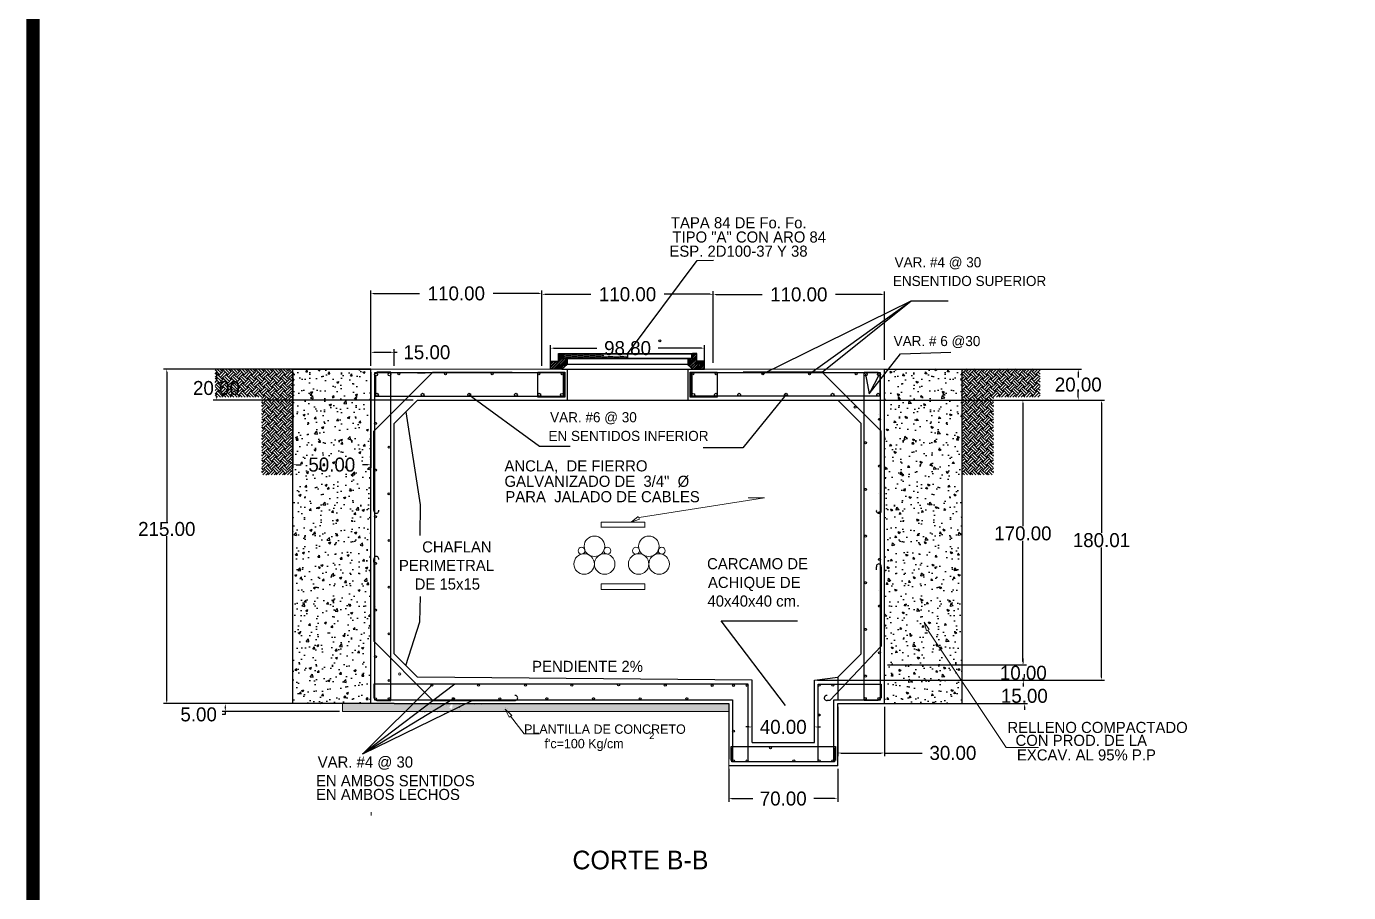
# Model space of a CAD drawing. Header units: centimetres. Extents: x 899 to 5239, y -57 to 4778.
# Drawn here: x 1956 to 2805, y 944 to 1501 of the extents above; entities that cross this region are included whole.
import ezdxf

# ---------------------------------------------------------------- set-up
doc = ezdxf.new("R2010")
doc.units = ezdxf.units.CM
doc.header["$LTSCALE"] = 10
doc.header["$MEASUREMENT"] = 0
doc.layers.get('0').update_dxf_attribs({"linetype": 'CONTINUOUS'})
doc.layers.get('DEFPOINTS').update_dxf_attribs({"color": 2, "linetype": 'CONTINUOUS'})
for name, color, linetype in [('CABLES Y VARILLAS', 7, 'CONTINUOUS'), ('concreto', 7, 'CONTINUOUS'), ('DIM', 7, 'CONTINUOUS'), ('Ductos', 30, 'CONTINUOUS'), ('HERRAJE', 13, 'CONTINUOUS'), ('MARCO', 7, 'CONTINUOUS'), ('REGISTRO', 1, 'CONTINUOUS'), ('TAPA', 120, 'CONTINUOUS'), ('TEXTOS', 7, 'CONTINUOUS'), ('TIERRA', 34, 'CONTINUOUS'), ('VARILLAS', 30, 'CONTINUOUS')]:
    doc.layers.add(name, color=color, linetype=linetype)
doc.styles.get("Standard").update_dxf_attribs({"font": ''})
doc.styles.get('Standard').set_extended_font_data('Zurich Ex BT')
doc.dimstyles.get("Standard").update_dxf_attribs({"dimtxt": 9, "dimasz": 2, "dimexe": 2, "dimexo": 2, "dimgap": 0.09, "dimtad": 0, "dimtih": 1, "dimtoh": 1, "dimzin": 0, "dimdsep": 46, "dimtxsty": 'Standard', "dimcen": 0.09, "dimadec": 0, "dimazin": 0, "dimtfac": 1, "dimtofl": 0, "dimtmove": 0, "dimatfit": 3, "dimfxl": 0, "dimtolj": 1, "dimtzin": 0, "dimarcsym": 0})
pattern_1 = [(45, (1615.373, 1137.9528), (-0.8838835, 0.8838835), []), (45, (1615.373, 1138.5778), (-0.8838835, 0.8838835), [])]

# ---------------------------------------------------------------- blocks, each defined once
blk = doc.blocks.new('_ClosedBlank')
at = {"color": 0, "linetype": 'ByBlock', "lineweight": -2}
for p, q in [((-1, 0.17), (0, 0)), ((-1, 0.17), (-1, -0.17)), ((0, 0), (-1, -0.17))]:
    blk.add_line(p, q, dxfattribs=at)
blk = doc.blocks.new('*D30')
at = {"layer": 'DEFPOINTS', "color": 0}
for p in [(2077.93, 1280.24), (2177.06, 1280.24), (2206.25, 1260.25)]:
    blk.add_point(p, dxfattribs=at)
at = {"layer": 'DIM', "color": 0, "lineweight": -2}
for p, q in [((2175.06, 1280.24), (2075.93, 1280.24)), ((2077.93, 1278.24), (2077.93, 1272.69)), ((2204.25, 1260.25), (2075.93, 1260.25)), ((2077.93, 1262.25), (2077.93, 1263.36))]:
    blk.add_line(p, q, dxfattribs=at)
at = {"layer": 'DIM', "color": 0}
for points in [[(2077.6, 1278.24), (2078.27, 1278.24), (2077.93, 1280.24)], [(2077.6, 1262.25), (2078.27, 1262.25), (2077.93, 1260.25)]]:
    blk.add_solid(points, dxfattribs=at)
at = {"layer": 'DIM', "color": 0, "insert": (2077.93, 1268.03), "char_height": 9, "attachment_point": 5}
blk.add_mtext('\\A1;20.00', dxfattribs=at)
blk = doc.blocks.new('*D31')
at = {"layer": 'DEFPOINTS', "color": 0}
for p in [(2158.96, 1065.24), (2083.62, 1060.24), (2158.96, 1060.24)]:
    blk.add_point(p, dxfattribs=at)
at = {"layer": 'DIM', "color": 0, "lineweight": -2}
for p, q in [((2156.96, 1065.24), (2081.62, 1065.24)), ((2083.62, 1063.24), (2083.62, 1062.24)), ((2156.96, 1060.24), (2081.62, 1060.24)), ((2083.62, 1058.24), (2081.62, 1058.24)), ((2083.62, 1060.24), (2083.62, 1058.24))]:
    blk.add_line(p, q, dxfattribs=at)
at = {"layer": 'DIM', "color": 0}
for points in [[(2083.28, 1063.24), (2083.95, 1063.24), (2083.62, 1065.24)], [(2083.28, 1062.24), (2083.95, 1062.24), (2083.62, 1060.24)]]:
    blk.add_solid(points, dxfattribs=at)
at = {"layer": 'DIM', "color": 0, "insert": (2066.5, 1058.24), "char_height": 9, "attachment_point": 5}
blk.add_mtext('\\A1;5.00', dxfattribs=at)
blk = doc.blocks.new('*D32')
at = {"layer": 'DEFPOINTS', "color": 0}
for p in [(2127.06, 1280.24), (2177.06, 1280.24), (2177.06, 1218.78)]:
    blk.add_point(p, dxfattribs=at)
at = {"layer": 'DIM', "color": 0, "lineweight": -2}
for p, q in [((2127.06, 1278.24), (2127.06, 1216.78)), ((2177.06, 1278.24), (2177.06, 1216.78)), ((2129.06, 1218.78), (2132.43, 1218.78)), ((2175.06, 1218.78), (2171.69, 1218.78))]:
    blk.add_line(p, q, dxfattribs=at)
at = {"layer": 'DIM', "color": 0}
for points in [[(2129.06, 1219.11), (2129.06, 1218.44), (2127.06, 1218.78)], [(2175.06, 1219.11), (2175.06, 1218.44), (2177.06, 1218.78)]]:
    blk.add_solid(points, dxfattribs=at)
at = {"layer": 'DIM', "color": 0, "insert": (2152.06, 1218.78), "char_height": 9, "attachment_point": 5}
blk.add_mtext('\\A1;50.00', dxfattribs=at)
blk = doc.blocks.new('*D33')
at = {"layer": 'DEFPOINTS', "color": 0}
for p in [(2192.06, 1291.03), (2177.06, 1280.24), (2192.06, 1280.24)]:
    blk.add_point(p, dxfattribs=at)
at = {"layer": 'DIM', "color": 0, "lineweight": -2}
for p, q in [((2177.06, 1282.24), (2177.06, 1293.03)), ((2192.06, 1282.24), (2192.06, 1293.03)), ((2179.06, 1291.03), (2190.06, 1291.03)), ((2192.06, 1291.03), (2194.06, 1291.03))]:
    blk.add_line(p, q, dxfattribs=at)
at = {"layer": 'DIM', "color": 0}
for points in [[(2179.06, 1291.36), (2179.06, 1290.7), (2177.06, 1291.03)], [(2190.06, 1291.36), (2190.06, 1290.7), (2192.06, 1291.03)]]:
    blk.add_solid(points, dxfattribs=at)
at = {"layer": 'DIM', "color": 0, "insert": (2213.12, 1291.03), "char_height": 9, "attachment_point": 5}
blk.add_mtext('\\A1;15.00', dxfattribs=at)
blk = doc.blocks.new('*D34')
at = {"layer": 'DEFPOINTS', "color": 0}
for p in [(2407.06, 1025.24), (2477.06, 1025.24), (2477.06, 1004.14)]:
    blk.add_point(p, dxfattribs=at)
at = {"layer": 'DIM', "color": 0, "lineweight": -2}
for p, q in [((2407.06, 1023.24), (2407.06, 1002.14)), ((2477.06, 1023.24), (2477.06, 1002.14)), ((2409.06, 1004.14), (2422.48, 1004.14)), ((2475.06, 1004.14), (2461.63, 1004.14))]:
    blk.add_line(p, q, dxfattribs=at)
at = {"layer": 'DIM', "color": 0}
for points in [[(2409.06, 1004.48), (2409.06, 1003.81), (2407.06, 1004.14)], [(2475.06, 1004.48), (2475.06, 1003.81), (2477.06, 1004.14)]]:
    blk.add_solid(points, dxfattribs=at)
at = {"layer": 'DIM', "color": 0, "insert": (2442.06, 1004.14), "char_height": 9, "attachment_point": 5}
blk.add_mtext('\\A1;70.00', dxfattribs=at)
blk = doc.blocks.new('*D35')
at = {"layer": 'DEFPOINTS', "color": 0}
for p in [(2477.06, 1065.24), (2507.06, 1065.24), (2477.06, 1033.46)]:
    blk.add_point(p, dxfattribs=at)
at = {"layer": 'DIM', "color": 0, "lineweight": -2}
for p, q in [((2477.06, 1063.24), (2477.06, 1031.46)), ((2507.06, 1063.24), (2507.06, 1031.46)), ((2479.06, 1033.46), (2505.06, 1033.46)), ((2507.06, 1033.46), (2531.36, 1033.46))]:
    blk.add_line(p, q, dxfattribs=at)
at = {"layer": 'DIM', "color": 0}
for points in [[(2479.06, 1033.8), (2479.06, 1033.13), (2477.06, 1033.46)], [(2505.06, 1033.8), (2505.06, 1033.13), (2507.06, 1033.46)]]:
    blk.add_solid(points, dxfattribs=at)
at = {"layer": 'DIM', "color": 0, "insert": (2551.07, 1033.46), "char_height": 9, "attachment_point": 5}
blk.add_mtext('\\A1;30.00', dxfattribs=at)
blk = doc.blocks.new('*D36')
at = {"layer": 'DEFPOINTS', "color": 0}
for p in [(2287.06, 1328.86), (2177.06, 1280.24), (2287.06, 1280.24)]:
    blk.add_point(p, dxfattribs=at)
at = {"layer": 'DIM', "color": 0, "lineweight": -2}
for p, q in [((2177.06, 1282.24), (2177.06, 1330.86)), ((2179.06, 1328.86), (2208.48, 1328.86)), ((2285.06, 1328.86), (2255.63, 1328.86)), ((2287.06, 1282.24), (2287.06, 1330.86))]:
    blk.add_line(p, q, dxfattribs=at)
at = {"layer": 'DIM', "color": 0}
for points in [[(2179.06, 1329.2), (2179.06, 1328.53), (2177.06, 1328.86)], [(2285.06, 1329.2), (2285.06, 1328.53), (2287.06, 1328.86)]]:
    blk.add_solid(points, dxfattribs=at)
at = {"layer": 'DIM', "color": 0, "insert": (2232.06, 1328.86), "char_height": 9, "attachment_point": 5}
blk.add_mtext('\\A1;110.00', dxfattribs=at)
blk = doc.blocks.new('*D37')
at = {"layer": 'DEFPOINTS', "color": 0}
for p in [(2507.06, 1280.24), (2473.88, 1260.25), (2631.6, 1260.25)]:
    blk.add_point(p, dxfattribs=at)
at = {"layer": 'DIM', "color": 0, "lineweight": -2}
for p, q in [((2509.06, 1280.24), (2633.6, 1280.24)), ((2631.6, 1278.24), (2631.6, 1274.91)), ((2631.6, 1262.25), (2631.6, 1265.58)), ((2475.88, 1260.25), (2633.6, 1260.25))]:
    blk.add_line(p, q, dxfattribs=at)
at = {"layer": 'DIM', "color": 0}
for points in [[(2631.27, 1278.24), (2631.94, 1278.24), (2631.6, 1280.24)], [(2631.27, 1262.25), (2631.94, 1262.25), (2631.6, 1260.25)]]:
    blk.add_solid(points, dxfattribs=at)
at = {"layer": 'DIM', "color": 0, "insert": (2631.6, 1270.25), "char_height": 9, "attachment_point": 5}
blk.add_mtext('\\A1;20.00', dxfattribs=at)
blk = doc.blocks.new('*D38')
at = {"layer": 'DEFPOINTS', "color": 0}
for p in [(2177.06, 1280.24), (2046.04, 1065.24), (2177.06, 1065.24)]:
    blk.add_point(p, dxfattribs=at)
at = {"layer": 'DIM', "color": 0, "lineweight": -2}
for p, q in [((2175.06, 1280.24), (2044.04, 1280.24)), ((2046.04, 1278.24), (2046.04, 1182.08)), ((2046.04, 1067.24), (2046.04, 1172.74)), ((2175.06, 1065.24), (2044.04, 1065.24))]:
    blk.add_line(p, q, dxfattribs=at)
at = {"layer": 'DIM', "color": 0}
for points in [[(2045.71, 1278.24), (2046.38, 1278.24), (2046.04, 1280.24)], [(2045.71, 1067.24), (2046.38, 1067.24), (2046.04, 1065.24)]]:
    blk.add_solid(points, dxfattribs=at)
at = {"layer": 'DIM', "color": 0, "insert": (2046.04, 1177.41), "char_height": 9, "attachment_point": 5}
blk.add_mtext('\\A1;215.00', dxfattribs=at)
blk = doc.blocks.new('*D43')
at = {"layer": 'DEFPOINTS', "color": 0}
for p in [(2462.06, 1050.2), (2422.06, 1040.24), (2462.06, 1040.24)]:
    blk.add_point(p, dxfattribs=at)
at = {"layer": 'DIM', "color": 0, "lineweight": -2}
for p, q in [((2420.06, 1050.2), (2418.06, 1050.2)), ((2422.06, 1042.24), (2422.06, 1052.2)), ((2462.06, 1042.24), (2462.06, 1052.2)), ((2464.06, 1050.2), (2466.06, 1050.2))]:
    blk.add_line(p, q, dxfattribs=at)
at = {"layer": 'DIM', "color": 0}
for points in [[(2420.06, 1050.53), (2420.06, 1049.86), (2422.06, 1050.2)], [(2464.06, 1050.53), (2464.06, 1049.86), (2462.06, 1050.2)]]:
    blk.add_solid(points, dxfattribs=at)
at = {"layer": 'DIM', "color": 0, "insert": (2442.06, 1050.2), "char_height": 9, "attachment_point": 5}
blk.add_mtext('\\A1;40.00', dxfattribs=at)
blk = doc.blocks.new('*D45')
at = {"layer": 'DEFPOINTS', "color": 0}
for p in [(2391.46, 1293.7), (2292.66, 1280.24), (2391.46, 1280.24)]:
    blk.add_point(p, dxfattribs=at)
at = {"layer": 'DIM', "color": 0, "lineweight": -2}
for p, q in [((2292.66, 1282.24), (2292.66, 1295.7)), ((2294.66, 1293.7), (2322.39, 1293.7)), ((2389.46, 1293.7), (2361.72, 1293.7)), ((2391.46, 1282.24), (2391.46, 1295.7))]:
    blk.add_line(p, q, dxfattribs=at)
at = {"layer": 'DIM', "color": 0}
for points in [[(2294.66, 1294.03), (2294.66, 1293.36), (2292.66, 1293.7)], [(2389.46, 1294.03), (2389.46, 1293.36), (2391.46, 1293.7)]]:
    blk.add_solid(points, dxfattribs=at)
at = {"layer": 'DIM', "color": 0, "insert": (2342.06, 1293.7), "char_height": 9, "attachment_point": 5}
blk.add_mtext('\\A1;98.80', dxfattribs=at)
blk = doc.blocks.new('*D52')
at = {"layer": 'DEFPOINTS', "color": 0}
for p in [(2397.06, 1328.32), (2287.06, 1282.24), (2397.06, 1282.24)]:
    blk.add_point(p, dxfattribs=at)
at = {"layer": 'DIM', "color": 0, "lineweight": -2}
for p, q in [((2287.06, 1284.24), (2287.06, 1330.32)), ((2289.06, 1328.32), (2318.48, 1328.32)), ((2395.06, 1328.32), (2365.63, 1328.32)), ((2397.06, 1284.24), (2397.06, 1330.32))]:
    blk.add_line(p, q, dxfattribs=at)
at = {"layer": 'DIM', "color": 0}
for points in [[(2289.06, 1328.66), (2289.06, 1327.99), (2287.06, 1328.32)], [(2395.06, 1328.66), (2395.06, 1327.99), (2397.06, 1328.32)]]:
    blk.add_solid(points, dxfattribs=at)
at = {"layer": 'DIM', "color": 0, "insert": (2342.06, 1328.32), "char_height": 9, "attachment_point": 5}
blk.add_mtext('\\A1;110.00', dxfattribs=at)
blk = doc.blocks.new('*D53')
at = {"layer": 'DEFPOINTS', "color": 0}
for p in [(2507.06, 1328.22), (2397.06, 1284.24), (2507.06, 1284.24)]:
    blk.add_point(p, dxfattribs=at)
at = {"layer": 'DIM', "color": 0, "lineweight": -2}
for p, q in [((2397.06, 1286.24), (2397.06, 1330.22)), ((2399.06, 1328.22), (2428.48, 1328.22)), ((2505.06, 1328.22), (2475.63, 1328.22)), ((2507.06, 1286.24), (2507.06, 1330.22))]:
    blk.add_line(p, q, dxfattribs=at)
at = {"layer": 'DIM', "color": 0}
for points in [[(2399.06, 1328.55), (2399.06, 1327.88), (2397.06, 1328.22)], [(2505.06, 1328.55), (2505.06, 1327.88), (2507.06, 1328.22)]]:
    blk.add_solid(points, dxfattribs=at)
at = {"layer": 'DIM', "color": 0, "insert": (2452.06, 1328.22), "char_height": 9, "attachment_point": 5}
blk.add_mtext('\\A1;110.00', dxfattribs=at)
blk = doc.blocks.new('*D54')
at = {"layer": 'DEFPOINTS', "color": 0}
for p in [(2477.06, 1260.25), (2462.06, 1080.24), (2646.52, 1080.24)]:
    blk.add_point(p, dxfattribs=at)
at = {"layer": 'DIM', "color": 0, "lineweight": -2}
for p, q in [((2479.06, 1260.25), (2648.52, 1260.25)), ((2646.52, 1258.25), (2646.52, 1174.91)), ((2646.52, 1082.24), (2646.52, 1165.58)), ((2464.06, 1080.24), (2648.52, 1080.24))]:
    blk.add_line(p, q, dxfattribs=at)
at = {"layer": 'DIM', "color": 0}
for points in [[(2646.19, 1258.25), (2646.85, 1258.25), (2646.52, 1260.25)], [(2646.19, 1082.24), (2646.85, 1082.24), (2646.52, 1080.24)]]:
    blk.add_solid(points, dxfattribs=at)
at = {"layer": 'DIM', "color": 0, "insert": (2646.52, 1170.25), "char_height": 9, "attachment_point": 5}
blk.add_mtext('\\A1;180.01', dxfattribs=at)
blk = doc.blocks.new('*D55')
at = {"layer": 'DEFPOINTS', "color": 0}
for p in [(2507.06, 1090.24), (2596.3, 1090.24), (2507.06, 1080.24)]:
    blk.add_point(p, dxfattribs=at)
at = {"layer": 'DIM', "color": 0, "lineweight": -2}
for p, q in [((2509.06, 1090.24), (2598.3, 1090.24)), ((2596.3, 1092.24), (2596.3, 1094.24)), ((2509.06, 1080.24), (2598.3, 1080.24)), ((2596.3, 1078.24), (2596.3, 1076.24))]:
    blk.add_line(p, q, dxfattribs=at)
at = {"layer": 'DIM', "color": 0}
for points in [[(2595.97, 1092.24), (2596.64, 1092.24), (2596.3, 1090.24)], [(2595.97, 1078.24), (2596.64, 1078.24), (2596.3, 1080.24)]]:
    blk.add_solid(points, dxfattribs=at)
at = {"layer": 'DIM', "color": 0, "insert": (2596.3, 1084.97), "char_height": 9, "attachment_point": 5}
blk.add_mtext('\\A1;10.00', dxfattribs=at)
blk = doc.blocks.new('*D75')
at = {"layer": 'DEFPOINTS', "color": 0}
for p in [(2584.67, 1260.24), (2596.05, 1260.24), (2584.67, 1090.24)]:
    blk.add_point(p, dxfattribs=at)
at = {"layer": 'DIM', "color": 0, "lineweight": -2}
for p, q in [((2586.67, 1260.24), (2598.05, 1260.24)), ((2596.05, 1258.24), (2596.05, 1179.27)), ((2596.05, 1092.24), (2596.05, 1169.93)), ((2586.67, 1090.24), (2598.05, 1090.24))]:
    blk.add_line(p, q, dxfattribs=at)
at = {"layer": 'DIM', "color": 0}
for points in [[(2595.72, 1258.24), (2596.39, 1258.24), (2596.05, 1260.24)], [(2595.72, 1092.24), (2596.39, 1092.24), (2596.05, 1090.24)]]:
    blk.add_solid(points, dxfattribs=at)
at = {"layer": 'DIM', "color": 0, "insert": (2596.05, 1174.6), "char_height": 9, "attachment_point": 5}
blk.add_mtext('\\A1;170.00', dxfattribs=at)
blk = doc.blocks.new('*D76')
at = {"layer": 'DEFPOINTS', "color": 0}
for p in [(2507.06, 1080.24), (2596.96, 1080.24), (2507.06, 1065.24)]:
    blk.add_point(p, dxfattribs=at)
at = {"layer": 'DIM', "color": 0, "lineweight": -2}
for p, q in [((2509.06, 1080.24), (2598.96, 1080.24)), ((2596.96, 1082.24), (2596.96, 1084.24)), ((2509.06, 1065.24), (2598.96, 1065.24)), ((2596.96, 1063.24), (2596.96, 1061.24))]:
    blk.add_line(p, q, dxfattribs=at)
at = {"layer": 'DIM', "color": 0}
for points in [[(2596.63, 1082.24), (2597.3, 1082.24), (2596.96, 1080.24)], [(2596.63, 1063.24), (2597.3, 1063.24), (2596.96, 1065.24)]]:
    blk.add_solid(points, dxfattribs=at)
at = {"layer": 'DIM', "color": 0, "insert": (2596.96, 1070.15), "char_height": 9, "attachment_point": 5}
blk.add_mtext('\\A1;15.00', dxfattribs=at)
blk = doc.blocks.new('Marco-Reg')
at = {"layer": 'MARCO', "linetype": 'Continuous', "const_width": 8.49}
blk.add_lwpolyline([(5234.42, -52.82), (5234.42, 2065.83), (1960.13, 2065.83), (1960.13, -52.82)], close=True, dxfattribs=at)

msp = doc.modelspace()

# ---------------------------------------------------------------- hatches: boundary and pattern name
at = {"layer": 'concreto'}
h = msp.add_hatch(dxfattribs=at)
h.set_pattern_fill('AR-CONC', color=256, scale=2, style=0)
h.set_pattern_definition([(50, (0, 0), (14.345204, -1.25504), [1.5, -16.5]), (355, (0, 0), (-2.77503, 15.04384), [1.2, -13.2]), (100.4514, (1.195, -0.105), (11.57019, 13.78879), [1.2748, -14.02284]), (46.1842, (0, 4), (21.34482, -3.31038), [2.25, -24.75]), (96.6356, (1.779, 3.724), (18.69325, 19.48236), [1.9122, -21.03426]), (351.1842, (0, 4), (18.69324, 19.48237), [1.8, -19.8]), (21, (2, 3), (11.93814, -8.05238), [1.5, -16.5]), (326, (2, 3), (4.86631, 14.503), [1.2, -13.2]), (71.4514, (2.995, 2.329), (16.80445, 6.45061), [1.2748, -14.02284]), (37.5, (0, 0), (0.243197, 6.657877), [0, -13.04, 0, -13.4, 0, -13.25]), (7.5, (0, 0), (5.26139, 7.888234), [0, -7.64, 0, -12.74, 0, -5.05]), (327.5, (-4.46, 0), (10.676449, -0.451097), [0, -5, 0, -15.6, 0, -20.7]), (317.5, (-6.46, 0), (11.663723, 2.0021), [0, -6.5, 0, -10.36, 0, -14.7])])
h.paths.add_polyline_path([(2177.056, 1280.244), (2127.056, 1280.244), (2127.056, 1065.242), (2177.056, 1065.242), (2177.056, 1170.667), (2176.849, 1170.699), (2177.056, 1170.914), (2177.056, 1174.398), (2176.514, 1174.763), (2177.056, 1174.971), (2177.056, 1238.961)])
h = msp.add_hatch(dxfattribs=at)
h.set_pattern_fill('AR-CONC', color=256, scale=2, style=0)
h.set_pattern_definition([(130, (4684.112, 0), (-14.345204, -1.25504), [1.5, -16.5]), (185, (4684.112, 0), (2.77503, 15.04384), [1.2, -13.2]), (79.5486, (4682.916, -0.105), (-11.57019, 13.78879), [1.2748, -14.02284]), (133.8158, (4684.112, 4), (-21.34482, -3.31038), [2.25, -24.75]), (83.3644, (4682.333, 3.724), (-18.69325, 19.48236), [1.9122, -21.03426]), (188.8158, (4684.112, 4), (-18.69324, 19.48237), [1.8, -19.8]), (159, (4682.112, 3), (-11.93814, -8.05238), [1.5, -16.5]), (214, (4682.112, 3), (-4.86631, 14.503), [1.2, -13.2]), (108.5486, (4681.117, 2.329), (-16.80445, 6.45061), [1.2748, -14.02284]), (142.5, (4684.1115, 0), (-0.243197, 6.657877), [0, -13.04, 0, -13.4, 0, -13.25]), (172.5, (4684.1115, 0), (-5.26139, 7.888234), [0, -7.64, 0, -12.74, 0, -5.05]), (212.5, (4688.5715, 0), (-10.676449, -0.451097), [0, -5, 0, -15.6, 0, -20.7]), (222.5, (4690.572, 0), (-11.663723, 2.0021), [0, -6.5, 0, -10.36, 0, -14.7])])
h.paths.add_polyline_path([(2507.056, 1280.244), (2557.056, 1280.244), (2557.056, 1065.242), (2507.056, 1065.242), (2507.056, 1170.667), (2507.262, 1170.699), (2507.056, 1170.914), (2507.056, 1174.398), (2507.598, 1174.763), (2507.056, 1174.971), (2507.056, 1238.961)])
at = {"layer": 'HERRAJE'}
h = msp.add_hatch(dxfattribs=at)
h.set_pattern_fill('STEEL', color=256, scale=10, style=0)
h.set_pattern_definition(pattern_1)
h.paths.add_polyline_path([(2297.656, 1285.244), (2292.656, 1285.244), (2292.656, 1280.244), (2299.806, 1280.244), (2303.306, 1283.244), (2303.306, 1287.044), (2300.306, 1287.044), (2300.306, 1290.244), (2297.656, 1290.244)])
h = msp.add_hatch(dxfattribs=at)
h.set_pattern_fill('STEEL', color=256, scale=10, style=0)
h.set_pattern_definition(pattern_1)
h.paths.add_polyline_path([(2386.456, 1285.244), (2386.456, 1290.244), (2383.806, 1290.244), (2383.806, 1287.044), (2380.806, 1287.044), (2380.806, 1283.244), (2384.306, 1280.244), (2391.456, 1280.244), (2391.456, 1285.244)])
at = {"layer": 'TAPA'}
h = msp.add_hatch(dxfattribs=at)
h.set_pattern_fill('DOTS', color=256, scale=10, style=0)
h.set_pattern_definition([(0, (2300.05577, 1287.0443), (0.3125, 0.625), [0, -0.625])])
h.paths.add_polyline_path([(2300.906, 1290.044), (2300.906, 1287.044), (2342.056, 1287.044), (2342.056, 1290.044)])
at = {"layer": 'TEXTOS'}
h = msp.add_hatch(dxfattribs=at)
h.set_pattern_fill('AR-CONC', color=256, style=0)
h.set_pattern_definition([(50, (0, 0), (7.172602, -0.627521), [0.75, -8.25]), (355, (0, 0), (-1.387513, 7.521921), [0.6, -6.6]), (100.4514, (0.598, -0.052), (5.785094, 6.894395), [0.637402, -7.011421]), (46.1842, (0, 2), (10.67241, -1.65519), [1.125, -12.375]), (96.6356, (0.889, 1.862), (9.346627, 9.74118), [0.956103, -10.51713]), (351.1842, (0, 2), (9.34662, 9.741186), [0.9, -9.9]), (21, (1, 1.5), (5.96907, -4.026189), [0.75, -8.25]), (326, (1, 1.5), (2.433153, 7.2515), [0.6, -6.6]), (71.4514, (1.4974, 1.1645), (8.402226, 3.225305), [0.637402, -7.011421]), (37.5, (0, 0), (0.1215986, 3.3289385), [0, -6.52, 0, -6.7, 0, -6.625]), (7.5, (0, 0), (2.6306954, 3.944117), [0, -3.82, 0, -6.37, 0, -2.525]), (327.5, (-2.23, 0), (5.3382244, -0.2255487), [0, -2.5, 0, -7.8, 0, -10.35]), (317.5, (-3.23, 0), (5.831862, 1.00105), [0, -3.25, 0, -5.18, 0, -7.35])])
h.paths.add_polyline_path([(2407.056, 1065.242), (2235.867, 1065.242), (2235.604, 1064.524), (2234.775, 1064.995), (2232.073, 1060.242), (2264.092, 1060.242), (2263.366, 1061.593), (2264.824, 1060.242), (2407.056, 1060.242)])
h.paths.add_polyline_path([(2228.967, 1065.242), (2216.423, 1065.242), (2216.597, 1060.242), (2227.41, 1060.242), (2228.171, 1062.21), (2227.446, 1062.463)])
h.paths.add_polyline_path([(2211.642, 1065.242), (2192.056, 1065.242), (2191.049, 1065.242), (2187.722, 1060.242), (2212.596, 1060.242)])
h.paths.add_polyline_path([(2187.059, 1065.242), (2177.056, 1065.242), (2158.956, 1065.242), (2158.956, 1060.242), (2184.886, 1060.242)])
h.paths.add_polyline_path([(2191.049, 1065.242), (2187.059, 1065.242), (2184.886, 1060.242), (2187.722, 1060.242)])
h.paths.add_polyline_path([(2216.423, 1065.242), (2211.642, 1065.242), (2212.596, 1060.242), (2216.597, 1060.242)])
h.paths.add_polyline_path([(2234.775, 1064.995), (2234.34, 1065.242), (2229.833, 1065.242), (2229.247, 1061.835), (2228.171, 1062.21), (2227.41, 1060.242), (2232.073, 1060.242)])
at = {"layer": 'TIERRA'}
h = msp.add_hatch(dxfattribs=at)
h.set_pattern_fill('EARTH', color=256, scale=15, angle=45, style=0)
h.set_pattern_definition([(135, (5579.877, -6.3786), (-4e-16, 5.303301), [3.75, -3.75]), (135, (5580.8714, -5.3842), (-4e-16, 5.303301), [3.75, -3.75]), (135, (5581.866, -4.39), (-4e-16, 5.303301), [3.75, -3.75]), (45, (5581.866, -3.727), (5.303301, 4e-16), [3.75, -3.75]), (45, (5580.8714, -2.7326), (5.303301, 4e-16), [3.75, -3.75]), (45, (5579.877, -1.7382), (5.303301, 4e-16), [3.75, -3.75])])
h.paths.add_polyline_path([(2127.056, 1280.244), (2077.056, 1280.244), (2077.056, 1262.244), (2107.056, 1262.244), (2107.056, 1212.244), (2127.056, 1212.244), (2127.056, 1260.244)])
h = msp.add_hatch(dxfattribs=at)
h.set_pattern_fill('EARTH', color=256, scale=15, angle=45, style=0)
h.set_pattern_definition([(45, (-895.7655, -6.3786), (4e-16, 5.303301), [3.75, -3.75]), (45, (-896.76, -5.3842), (4e-16, 5.303301), [3.75, -3.75]), (45, (-897.7543, -4.39), (4e-16, 5.303301), [3.75, -3.75]), (135, (-897.7543, -3.727), (-5.303301, 4e-16), [3.75, -3.75]), (135, (-896.76, -2.7326), (-5.303301, 4e-16), [3.75, -3.75]), (135, (-895.7655, -1.7382), (-5.303301, 4e-16), [3.75, -3.75])])
h.paths.add_polyline_path([(2557.056, 1280.244), (2607.056, 1280.244), (2607.056, 1262.244), (2577.056, 1262.244), (2577.056, 1212.244), (2557.056, 1212.244), (2557.056, 1260.244)])

# ---------------------------------------------------------------- linework, layer by layer
at = {"layer": 'CABLES Y VARILLAS', "lineweight": 5}
msp.add_circle((2195.727, 1084.289), 0.715, dxfattribs=at)
at = {"layer": 'DIM'}
for p, q in [((2127.056, 1280.244), (2177.056, 1280.244)), ((2177.056, 1065.242), (2127.056, 1065.242))]:
    msp.add_line(p, q, dxfattribs=at)
at = {"layer": 'Ductos', "linetype": 'Continuous', "lineweight": 5}
for centre, radius in [((2320.776, 1166.343), 6.585), ((2320.776, 1166.343), 6.585), ((2355.759, 1166.343), 6.585), ((2355.759, 1166.343), 6.585), ((2312.498, 1163.479), 2.195), ((2329.055, 1163.479), 2.195), ((2347.481, 1163.479), 2.195), ((2364.038, 1163.479), 2.195), ((2314.172, 1154.935), 6.585), ((2327.343, 1154.935), 6.585), ((2349.155, 1154.935), 6.585), ((2362.326, 1154.935), 6.585)]:
    msp.add_circle(centre, radius, dxfattribs=at)
at = {"layer": 'HERRAJE'}
for p, q in [((2300.306, 1290.244), (2383.806, 1290.244)), ((2303.306, 1287.044), (2380.806, 1287.044)), ((2380.806, 1283.244), (2303.306, 1283.244)), ((2299.806, 1280.244), (2384.306, 1280.244))]:
    msp.add_line(p, q, dxfattribs=at)
for points in [[(2292.656, 1285.244), (2297.656, 1285.244), (2297.656, 1290.244), (2300.306, 1290.244), (2300.306, 1287.044), (2303.306, 1287.044), (2303.306, 1283.244), (2299.806, 1280.244), (2292.656, 1280.244)], [(2383.806, 1290.244), (2383.806, 1287.044), (2380.806, 1287.044), (2380.806, 1283.244), (2384.306, 1280.244), (2391.456, 1280.244), (2391.456, 1285.244), (2386.456, 1285.244), (2386.456, 1290.244)]]:
    msp.add_lwpolyline(points, close=True, dxfattribs=at)
at = {"layer": 'REGISTRO'}
for p, q in [((2127.056, 1065.242), (2127.056, 1280.244)), ((2177.056, 1280.244), (2127.056, 1280.244)), ((2177.056, 1065.242), (2177.056, 1280.244)), ((2190.056, 1278.335), (2181.056, 1278.335)), ((2207.056, 1277.835), (2212.056, 1277.835)), ((2300.806, 1277.835), (2300.806, 1262.748)), ((2303.306, 1280.244), (2303.306, 1260.248)), ((2380.806, 1280.244), (2380.806, 1260.248)), ((2507.056, 1065.242), (2507.056, 1280.244)), ((2507.056, 1280.244), (2557.056, 1280.244)), ((2557.056, 1065.242), (2557.056, 1280.244)), ((2207.056, 1260.248), (2192.056, 1245.248)), ((2207.056, 1260.248), (2477.056, 1260.248)), ((2477.056, 1260.248), (2492.056, 1245.248)), ((2488, 1260.248), (2492.056, 1260.248)), ((2192.056, 1097.242), (2192.056, 1245.248)), ((2505.056, 1153.029), (2505.056, 1102.229)), ((2192.056, 1097.242), (2207.187, 1082.111)), ((2505.056, 1102.229), (2472.056, 1067.242)), ((2492.056, 1097.242), (2477.056, 1082.242)), ((2422.056, 1080.242), (2207.187, 1082.111)), ((2422.056, 1040.242), (2422.056, 1080.242)), ((2462.056, 1080.242), (2477.056, 1082.242)), ((2462.056, 1040.242), (2462.056, 1080.242)), ((2477.056, 1082.242), (2477.056, 1067.741)), ((2192.056, 1065.242), (2177.056, 1065.242)), ((2192.056, 1065.242), (2407.056, 1065.242)), ((2407.056, 1065.242), (2407.056, 1029.588)), ((2477.056, 1065.242), (2507.056, 1065.242)), ((2477.056, 1025.242), (2477.056, 1065.242)), ((2507.056, 1065.242), (2557.056, 1065.242)), ((2422.056, 1040.242), (2462.056, 1040.242)), ((2422.056, 1040.242), (2462.056, 1040.242)), ((2477.056, 1025.242), (2407.056, 1025.242))]:
    msp.add_line(p, q, dxfattribs=at)
at = {"layer": 'REGISTRO', "lineweight": 5}
for p, q in [((2177.056, 1280.244), (2507.056, 1280.244)), ((2325.178, 1178.378), (2325.178, 1181.843)), ((2325.178, 1181.843), (2353.092, 1181.843)), ((2353.092, 1181.843), (2353.092, 1178.378)), ((2353.092, 1178.578), (2325.178, 1178.578)), ((2192.056, 1097.242), (2192.056, 1169.565)), ((2325.178, 1138.653), (2325.178, 1142.118)), ((2325.178, 1142.118), (2353.092, 1142.118)), ((2353.092, 1138.653), (2325.178, 1138.653)), ((2353.092, 1142.118), (2353.092, 1138.653))]:
    msp.add_line(p, q, dxfattribs=at)
at = {"layer": 'REGISTRO'}
for points in [[(2179.056, 1189.448), (2179.056, 1240.248), (2217.056, 1278.335), (2267.856, 1278.335)], [(2180.056, 1275.748), (2180.056, 1271.748), (2180.056, 1262.748), (2301.306, 1262.748), (2301.306, 1277.861)], [(2181.056, 1067.242), (2190.056, 1067.242), (2190.056, 1278.335), (2181.056, 1278.335)], [(2504.056, 1275.748), (2504.056, 1271.748), (2504.056, 1262.748), (2382.806, 1262.748), (2382.806, 1277.861)], [(2474.556, 1027.742), (2474.556, 1067.742), (2504.556, 1067.742), (2504.556, 1277.835), (2383.306, 1277.835), (2383.306, 1262.748)], [(2505.056, 1189.448), (2505.056, 1240.248), (2467.056, 1278.335), (2416.256, 1278.335)], [(2503.056, 1067.242), (2494.056, 1067.242), (2494.056, 1278.335), (2503.056, 1278.335)], [(2179.056, 1156.129), (2179.056, 1105.329), (2217.056, 1067.242), (2267.856, 1067.242)], [(2189.556, 1067.242), (2180.556, 1067.242)]]:
    msp.add_lwpolyline(points, dxfattribs=at)
for points in [[(2301.806, 1262.248), (2284.406, 1262.248), (2284.406, 1278.335), (2301.806, 1278.335)], [(2382.306, 1262.248), (2382.306, 1278.335), (2399.706, 1278.335), (2399.706, 1262.248)]]:
    msp.add_lwpolyline(points, close=True, dxfattribs=at)
at = {"layer": 'TAPA'}
msp.add_line((2342.056, 1290.044), (2342.056, 1287.044), dxfattribs=at)
msp.add_lwpolyline([(2300.906, 1290.044), (2383.206, 1290.044), (2383.206, 1287.044), (2300.906, 1287.044)], close=True, dxfattribs=at)
at = {"layer": 'TEXTOS', "lineweight": 5}
for p, q in [((2127.056, 1280.244), (2127.056, 1169.565)), ((2127.056, 1169.565), (2127.056, 1280.244)), ((2177.056, 1280.244), (2177.056, 1169.565)), ((2177.056, 1169.565), (2177.056, 1280.244)), ((2433.437, 1260.298), (2433.437, 1260.248)), ((2176.634, 1250.957), (2176.634, 1250.957)), ((2503.5, 1250.957), (2503.5, 1250.957)), ((2192.056, 1169.565), (2192.056, 1245.248)), ((2176.11, 1238.485), (2176.11, 1238.485)), ((2504.025, 1238.485), (2504.025, 1238.485)), ((2177.05, 1229.828), (2176.751, 1231.445)), ((2176.526, 1221.83), (2176.526, 1221.83)), ((2176.558, 1218.275), (2176.558, 1218.275)), ((2503.576, 1218.275), (2503.576, 1218.275)), ((2176.789, 1200.037), (2176.789, 1200.037)), ((2429.785, 1197.773), (2429.785, 1197.773)), ((2503.346, 1200.037), (2503.346, 1200.037)), ((2176.482, 1185.593), (2176.482, 1185.593)), ((2503.653, 1185.593), (2503.653, 1185.593)), ((2176.514, 1174.763), (2177.056, 1174.971)), ((2176.514, 1174.763), (2177.056, 1174.398)), ((2176.799, 1171.709), (2176.799, 1171.709)), ((2176.849, 1170.699), (2177.056, 1170.914)), ((2176.849, 1170.699), (2177.056, 1170.667)), ((2177.056, 1065.242), (2177.056, 1169.565)), ((2177.056, 1169.565), (2177.056, 1065.242)), ((2176.33, 1160.429), (2176.33, 1160.429)), ((2176.949, 1138.117), (2176.949, 1138.117)), ((2503.185, 1138.117), (2503.185, 1138.117)), ((2180.231, 1127.748), (2180.231, 1127.748)), ((2503.881, 1127.748), (2503.881, 1127.748)), ((2533, 1115.621), (2533, 1115.621)), ((2177.056, 1065.242), (2158.956, 1065.242)), ((2158.956, 1065.242), (2158.956, 1060.242)), ((2159.023, 1061.921), (2159.023, 1061.921)), ((2159.138, 1065.186), (2159.138, 1065.186)), ((2163.712, 1065.316), (2163.712, 1065.316)), ((2164.995, 1065.706), (2164.995, 1065.706)), ((2216.119, 1063.309), (2216.119, 1063.309)), ((2219.79, 1065.151), (2219.79, 1065.151)), ((2224.613, 1064.947), (2224.613, 1064.947)), ((2226.016, 1064.241), (2226.016, 1064.241)), ((2230.011, 1065.201), (2230.011, 1065.201)), ((2231.721, 1064.992), (2231.721, 1064.992)), ((2232.883, 1062.915), (2232.883, 1062.915)), ((2233.905, 1063.04), (2234.354, 1062.737)), ((2234.257, 1064.54), (2234.257, 1064.54)), ((2243.419, 1064.724), (2243.419, 1064.724)), ((2248.432, 1064.721), (2248.432, 1064.721)), ((2254.476, 1065.23), (2254.509, 1065.242)), ((2257.802, 1065.176), (2257.802, 1065.176)), ((2263.392, 1062.662), (2263.392, 1062.662)), ((2264.838, 1062.292), (2264.838, 1062.292)), ((2271.469, 1064.861), (2271.469, 1064.861)), ((2280.642, 1065.005), (2280.642, 1065.005)), ((2294.452, 1064.96), (2294.452, 1064.96)), ((2306.565, 1065.096), (2306.565, 1065.096)), ((2317.564, 1065.158), (2317.564, 1065.158)), ((2351.212, 1065.091), (2351.339, 1065.242)), ((2356.488, 1065.168), (2356.488, 1065.168)), ((2393.036, 1065.183), (2393.036, 1065.183)), ((2405.042, 1065.058), (2405.042, 1065.058)), ((2407.056, 1021.32), (2407.056, 1065.242)), ((2486.371, 1065.155), (2486.371, 1065.155)), ((2407.056, 1060.242), (2158.956, 1060.242)), ((2159.157, 1061.694), (2159.157, 1061.694)), ((2205.47, 1059.933), (2205.47, 1059.933)), ((2210.292, 1059.729), (2210.292, 1059.729)), ((2211.317, 1059.625), (2211.317, 1059.625)), ((2211.811, 1059.298), (2211.811, 1059.298)), ((2212.252, 1059.179), (2212.252, 1059.179)), ((2213.209, 1060.739), (2213.209, 1060.739)), ((2215.114, 1059.525), (2215.114, 1059.525)), ((2216.009, 1060.302), (2216.009, 1060.302)), ((2217.079, 1060.203), (2217.079, 1060.203)), ((2217.957, 1059.93), (2217.957, 1059.93)), ((2218.031, 1060.535), (2218.031, 1060.535)), ((2219.936, 1059.322), (2219.936, 1059.322)), ((2220.218, 1060.228), (2220.218, 1060.228)), ((2222.853, 1060.331), (2222.853, 1060.331)), ((2224.512, 1059.123), (2224.512, 1059.123)), ((2224.758, 1059.118), (2224.758, 1059.118)), ((2227.676, 1060.128), (2227.676, 1060.128)), ((2229.78, 1060.028), (2229.78, 1060.028)), ((2229.791, 1059.187), (2229.791, 1059.187)), ((2232.498, 1059.924), (2232.498, 1059.924)), ((2234.429, 1059.823), (2234.429, 1059.823)), ((2235.048, 1060.932), (2235.048, 1060.932)), ((2262.104, 1060.599), (2262.104, 1060.599)), ((2264.436, 1059.549), (2264.436, 1059.549)), ((2177.248, 995.402), (2177.248, 993.204))]:
    msp.add_line(p, q, dxfattribs=at)
for points in [[(2349.499, 1184.843), (2430.035, 1197.521), (2419.528, 1197.521)], [(2266.865, 1057.07), (2275.585, 1045.798), (2285.475, 1045.798)]]:
    msp.add_lwpolyline(points, dxfattribs=at)
at = {"layer": 'TEXTOS', "lineweight": 5, "extrusion": (0, 0, -1)}
msp.add_lwpolyline([(-2534.97, 1112.437), (-2585.327, 1036.955), (-2606.154, 1036.91)], dxfattribs=at)
at = {"layer": 'VARILLAS'}
for p, q in [((2492.056, 1097.242), (2492.056, 1245.248)), ((2179.056, 1156.129), (2179.058, 1157.923)), ((2501.887, 1151.299), (2501.889, 1153.094)), ((2505.056, 1077.742), (2505.056, 1068.742)), ((2267.856, 1067.242), (2269.65, 1067.244)), ((2472.056, 1067.242), (2470.261, 1067.244))]:
    msp.add_line(p, q, dxfattribs=at)
at = {"layer": 'VARILLAS', "lineweight": 5}
msp.add_line((2507.056, 1096.691), (2507.056, 1065.242), dxfattribs=at)
at = {"layer": 'VARILLAS'}
for points in [[(2300.806, 1262.748), (2300.806, 1277.835), (2179.556, 1277.835), (2179.556, 1067.742), (2409.556, 1067.742), (2409.556, 1027.742)], [(2419.556, 1027.742), (2419.556, 1077.742), (2179.556, 1077.742), (2179.056, 1077.742), (2179.056, 1068.742)], [(2464.556, 1027.742), (2464.556, 1077.742), (2505.056, 1077.742)], [(2408.556, 1028.742), (2408.556, 1037.742), (2475.556, 1037.742), (2475.556, 1028.742)], [(2475.056, 1036.742), (2475.056, 1027.742), (2409.056, 1027.742), (2409.056, 1036.742)]]:
    msp.add_lwpolyline(points, dxfattribs=at)
for centre, radius in [((2362.74, 1298.354), 0.635), ((2180.516, 1276.842), 0.95), ((2189.11, 1276.894), 0.95), ((2195.135, 1277.165), 0.635), ((2225.135, 1277.165), 0.635), ((2255.135, 1277.165), 0.635), ((2285.135, 1277.165), 0.635), ((2300.135, 1277.165), 0.635), ((2383.977, 1277.165), 0.635), ((2398.977, 1277.165), 0.635), ((2428.977, 1277.165), 0.635), ((2458.977, 1277.165), 0.635), ((2488.977, 1277.165), 0.635), ((2495.001, 1276.894), 0.95), ((2503.595, 1276.842), 0.95), ((2181.019, 1263.723), 0.95), ((2210.344, 1263.716), 0.95), ((2240.344, 1263.716), 0.95), ((2270.344, 1263.716), 0.95), ((2285.344, 1263.716), 0.95), ((2299.864, 1263.693), 0.95), ((2384.248, 1263.693), 0.95), ((2398.767, 1263.716), 0.95), ((2413.767, 1263.716), 0.95), ((2443.767, 1263.716), 0.95), ((2473.767, 1263.716), 0.95), ((2503.093, 1263.723), 0.95), ((2488.302, 1255.756), 0.635), ((2503.875, 1247.941), 0.635), ((2180.149, 1245.369), 0.635), ((2494.993, 1232.941), 0.635), ((2188.915, 1230.008), 0.635), ((2180.149, 1215.369), 0.635), ((2503.875, 1217.941), 0.635), ((2188.81, 1200.008), 0.635), ((2494.993, 1202.941), 0.635), ((2180.149, 1185.369), 0.635), ((2503.875, 1187.941), 0.635), ((2494.993, 1172.941), 0.635), ((2188.916, 1170.008), 0.635), ((2180.149, 1155.369), 0.635), ((2503.875, 1157.941), 0.635), ((2188.909, 1140.008), 0.635), ((2494.993, 1142.941), 0.635), ((2180.149, 1125.369), 0.635), ((2503.875, 1127.941), 0.635), ((2494.993, 1112.941), 0.635), ((2188.931, 1110.008), 0.635), ((2180.149, 1095.369), 0.635), ((2503.875, 1097.941), 0.635), ((2188.865, 1080.008), 0.635), ((2494.993, 1082.941), 0.635), ((2216.295, 1077.045), 0.635), ((2246.288, 1077.11), 0.635), ((2276.438, 1077.139), 0.635), ((2306.287, 1077.109), 0.635), ((2336.333, 1077.221), 0.635), ((2366.306, 1077.098), 0.635), ((2396.351, 1076.928), 0.635), ((2410.175, 1076.928), 0.635), ((2418.883, 1076.928), 0.635), ((2465.199, 1077.13), 0.635), ((2473.907, 1077.13), 0.635), ((2180.149, 1068.348), 0.635), ((2188.917, 1068.38), 0.635), ((2230.15, 1068.386), 0.635), ((2260.041, 1068.359), 0.635), ((2290.162, 1068.38), 0.635), ((2320.171, 1068.378), 0.635), ((2350.244, 1068.358), 0.635), ((2380.171, 1068.371), 0.635), ((2494.8, 1068.413), 0.635), ((2503.508, 1068.413), 0.635), ((2465.181, 1057.898), 0.635), ((2410.173, 1047.566), 0.635), ((2433.883, 1036.818), 0.635), ((2410.175, 1028.378), 0.635), ((2418.883, 1028.378), 0.635), ((2448.883, 1028.378), 0.635), ((2465.226, 1028.482), 0.635), ((2473.934, 1028.482), 0.635)]:
    msp.add_circle(centre, radius, dxfattribs=at)
for centre, start, end in [((2180.645, 1189.196), 170.967999, 11.390414), ((2503.466, 1189.196), 168.609586, 9.032001), ((2180.647, 1158.176), 348.609586, 189.032001), ((2503.478, 1153.347), 348.609586, 189.032001), ((2269.903, 1068.834), 260.967999, 101.390414), ((2470.008, 1068.834), 78.609586, 279.032001)]:
    msp.add_arc(centre, 1.609, start, end, dxfattribs=at)

# ---------------------------------------------------------------- block references
at = {"layer": 'TEXTOS'}
msp.add_blockref('Marco-Reg', (0, 0), dxfattribs=at)
at = {"layer": 'TEXTOS', "lineweight": 5, "yscale": 5.719477849605028, "zscale": 5.71947784961886}
for p, xscale, rotation in [((2344.356, 1181.843), 5.719477849612679, 209.3824052537785), ((2263.366, 1061.593), 5.719477849618641, 127.7254533767188)]:
    msp.add_blockref('_ClosedBlank', p, dxfattribs=dict(at, xscale=xscale, rotation=rotation))
at = {"layer": 'TEXTOS', "lineweight": 5, "extrusion": (0, 0, -1), "xscale": 5.719477849639828, "yscale": 5.719477849605028, "zscale": 5.71947784961886, "rotation": 65.74947305178941}
msp.add_blockref('_ClosedBlank', (-2532.62, 1117.652), dxfattribs=at)

# ---------------------------------------------------------------- texts
at = {"layer": 'TEXTOS', "linetype": 'Continuous', "lineweight": 5}
for s, p in [('TAPA 84 DE Fo. Fo.', (2369.921, 1370.747)), ('TIPO "A" CON ARO 84', (2370.868, 1361.583)), ('ESP. 2D100-37 Y 38', (2368.955, 1352.475)), ('ANCLA,  DE FIERRO', (2262.971, 1214.457)), ('GALVANIZADO DE  3/4"  %%C', (2262.995, 1204.555)), ('PARA  JALADO DE CABLES', (2263.578, 1194.651))]:
    msp.add_text(s, height=7.14935, dxfattribs=at).set_placement(p)
at = {"layer": 'TEXTOS'}
for s, height, p in [('VAR. #4 @ 30', 6.5, (2513.596, 1345.66)), ('ENSENTIDO SUPERIOR', 6.5, (2512.496, 1333.628)), ('VAR. # 6 @30 ', 6.5, (2513.015, 1295.025)), ('VAR. #6 @ 30', 6.5, (2292.309, 1246.062)), ('EN SENTIDOS INFERIOR', 6.5, (2291.209, 1234.03)), ('CHAFLAN', 7.1493, (2210.111, 1162.354)), ('PERIMETRAL', 7.1493, (2195.182, 1150.439)), ('CARCAMO DE', 7.1493, (2393.148, 1151.572)), ('ACHIQUE DE', 7.1493, (2393.705, 1139.54)), ('DE 15x15', 7.1493, (2205.288, 1138.523)), ('40x40x40 cm.', 7.14935, (2393.4, 1127.566)), ('RELLENO COMPACTADO', 7.14935, (2586.1, 1046.327)), ('PLANTILLA DE CONCRETO', 6, (2275.585, 1045.798)), ('²', 7.149, (2356.054, 1039.523)), ('CON PROD. DE LA', 7.14935, (2591.3, 1038.018)), ("f'c=100 Kg/cm", 6, (2288.717, 1036.519)), ('VAR. #4 @ 30', 7.14935, (2143.016, 1024.101)), ('EXCAV. AL 95%%% P.P', 7.14935, (2592.19, 1028.669)), ('EN AMBOS SENTIDOS', 7.14935, (2141.915, 1012.07)), ('EN AMBOS LECHOS', 7.14935, (2141.915, 1003.244))]:
    msp.add_text(s, height=height, dxfattribs=at).set_placement(p)
at = {"layer": 'TEXTOS', "lineweight": 5}
for s, height, p in [('PENDIENTE 2%', 7.14935, (2280.75, 1085.573)), ('CORTE B-B', 12, (2306.663, 958.684))]:
    msp.add_text(s, height=height, dxfattribs=at).set_placement(p)

# ---------------------------------------------------------------- dimensions: what is measured, and where the dimension line sits
at = {"layer": 'DIM'}
for base, p1, p2, picture, middle in [((2287.056, 1328.864), (2177.056, 1280.244), (2287.056, 1280.244), '*D36', (2232.056, 1328.864)), ((2397.056, 1328.324), (2287.056, 1282.244), (2397.056, 1282.244), '*D52', (2342.056, 1328.324)), ((2507.056, 1328.216), (2397.056, 1284.244), (2507.056, 1284.244), '*D53', (2452.056, 1328.216)), ((2477.056, 1033.462), (2507.056, 1065.242), (2477.056, 1065.242), '*D35', (2551.069, 1033.462)), ((2477.056, 1004.145), (2407.056, 1025.242), (2477.056, 1025.242), '*D34', (2442.056, 1004.145))]:
    dim = msp.add_linear_dim(base=base, p1=p1, p2=p2, dimstyle='Standard', dxfattribs=at)
    dim.commit()
    dim.dimension.update_dxf_attribs({"geometry": picture, "text_midpoint": middle, "dimtype": 160})
for base, p1, p2, picture, middle in [((2391.456, 1293.697), (2292.656, 1280.244), (2391.456, 1280.244), '*D45', (2342.056, 1293.697)), ((2192.056, 1291.03), (2177.056, 1280.244), (2192.056, 1280.244), '*D33', (2213.116, 1291.03)), ((2177.056, 1218.778), (2127.056, 1280.244), (2177.056, 1280.244), '*D32', (2152.056, 1218.778)), ((2462.056, 1050.197), (2422.056, 1040.242), (2462.056, 1040.242), '*D43', (2442.056, 1050.197))]:
    dim = msp.add_linear_dim(base=base, p1=p1, p2=p2, dimstyle='Standard', dxfattribs=at)
    dim.commit()
    dim.dimension.update_dxf_attribs({"geometry": picture, "text_midpoint": middle})
for base, p1, p2, picture, middle in [((2046.043, 1065.242), (2177.056, 1280.244), (2177.056, 1065.242), '*D38', (2046.043, 1177.41)), ((2077.933, 1280.244), (2206.25, 1260.248), (2177.056, 1280.244), '*D30', (2077.933, 1268.026)), ((2596.052, 1260.242), (2584.67, 1090.242), (2584.67, 1260.242), '*D75', (2596.052, 1174.599)), ((2596.304, 1090.242), (2507.056, 1080.242), (2507.056, 1090.242), '*D55', (2596.304, 1084.965)), ((2596.963, 1080.242), (2507.056, 1065.242), (2507.056, 1080.242), '*D76', (2596.963, 1070.149))]:
    dim = msp.add_linear_dim(base=base, p1=p1, p2=p2, angle=90, dimstyle='Standard', dxfattribs=at)
    dim.commit()
    dim.dimension.update_dxf_attribs({"geometry": picture, "text_midpoint": middle, "dimtype": 160})
for base, p1, p2, picture, middle in [((2631.605, 1260.248), (2507.056, 1280.244), (2473.885, 1260.248), '*D37', (2631.605, 1270.246)), ((2646.519, 1080.242), (2477.056, 1260.248), (2462.056, 1080.242), '*D54', (2646.519, 1170.245)), ((2083.616, 1060.242), (2158.956, 1065.242), (2158.956, 1060.242), '*D31', (2066.497, 1058.242))]:
    dim = msp.add_linear_dim(base=base, p1=p1, p2=p2, angle=90, dimstyle='Standard', dxfattribs=at)
    dim.commit()
    dim.dimension.update_dxf_attribs({"geometry": picture, "text_midpoint": middle})

# ---------------------------------------------------------------- leaders
at = {"layer": 'TEXTOS'}
for points in [[(2342.056, 1290.044), (2386.838, 1350.016), (2397.203, 1350.183)], [(2428.977, 1277.165), (2524.325, 1324.167), (2547.955, 1324.133)], [(2458.977, 1277.165), (2524.325, 1324.167)], [(2467.056, 1278.335), (2524.325, 1324.167)], [(2503.595, 1276.842), (2497.2, 1264.414), (2517.506, 1290.132), (2549.782, 1291.114)], [(2495.001, 1276.894), (2497.2, 1264.414)], [(2240.344, 1263.716), (2285.401, 1230.798), (2305.084, 1230.798)], [(2443.767, 1263.716), (2416.086, 1229.547), (2390.588, 1229.547)], [(2199.556, 1252.748), (2208.73, 1192.946), (2208.657, 1173.244)], [(2199.622, 1089.676), (2208.592, 1117.783), (2208.99, 1134.147)], [(2443.502, 1064.05), (2402.238, 1118.34), (2451.263, 1118.492)], [(2231.173, 1077.728), (2171.737, 1032.629)], [(2216.295, 1077.045), (2171.737, 1032.629)], [(2230.15, 1068.386), (2171.737, 1032.629)], [(2242.456, 1067.242), (2171.737, 1032.629)]]:
    msp.add_leader(points, dimstyle='Standard', override={"dimgap": 0.09, "dimtad": 0}, dxfattribs=at)

doc.saveas('drawing.dxf')
